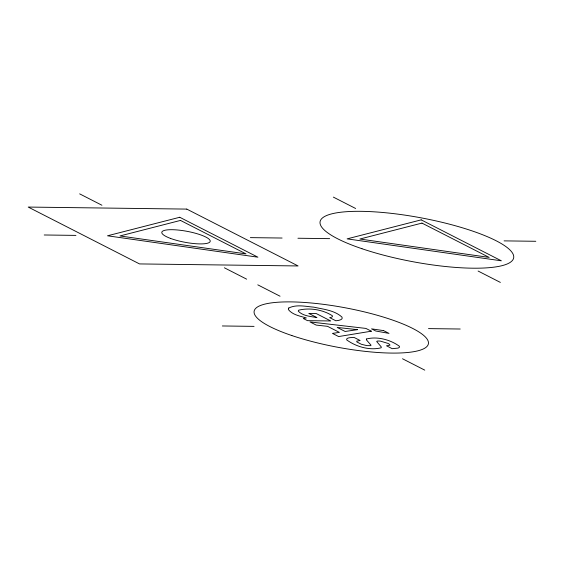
<?xml version="1.0" encoding="UTF-8"?>
<svg xmlns="http://www.w3.org/2000/svg" width="564" height="564" viewBox="0 0 564 564"><rect width="100%" height="100%" fill="white"/><g stroke="black" fill="none" stroke-linecap="round" stroke-linejoin="round"><path stroke-width="0.85" d="M44.218 234.984L75.936 235.392M250.367 237.627L282.085 238.036M297.94 238.241L329.651 238.642M504.082 240.877L535.8 241.286M222.343 325.964L254.061 326.373M428.492 328.608L460.21 329.016M333.373 197.118L355.637 208.49M478.103 271.037L500.367 282.409M79.658 193.861L101.922 205.24M224.38 267.787L246.644 279.159M257.783 284.841L280.047 296.213M402.506 358.76L424.77 370.139M366.417 339.02L366.396 339.845L371.049 345.231L370.541 345.661L366.748 345.612L361.334 344.259L356.941 341.981L356.688 341.164L360.121 340.515L354.178 337.491L350.526 337.617A16.236 3.68 10.6 0 0 346.797 339.965C356.152 346.782 369.871 350.723 381.179 347.776L381.292 346.959L376.717 341.565A4.484 1.015 10.6 0 1 380.658 341.185L388.152 343.462L389.696 344.47L389.907 345.203L386.502 345.781L392.177 348.679L398.106 348.101L399.375 347.339L399.46 346.31C390.563 339.718 377.154 336.123 366.417 339.02M288.775 308.014L288.352 309.537C292.575 314.909 300.062 316.073 306.322 317.941L303.319 318.512L307.514 320.662L330.73 320.958L316.164 313.513L308.783 313.422L316.933 317.581C310.574 316.432 302.924 316.023 298.25 311.138L298.567 310.214C309.502 307.458 322.735 309.615 332.274 315.678A13.487 3.06 10.6 0 1 331.033 317.37L329.665 317.624L335.841 320.775A26.346 5.971 10.6 0 0 342.129 318.477L342.038 317.172C334.572 310.228 323.391 309.319 313.831 307.154C305.646 306.492 296.46 304.172 288.775 308.014M179.733 217.267L107.491 235.794L257.889 257.184L179.733 217.267M180.494 220.425L119.935 235.956L245.996 253.885L180.494 220.425M421.195 219.861L347.1 238.868L501.347 260.801L421.195 219.861M421.971 223.097L359.86 239.03L489.157 257.417L421.971 223.097M371.338 331.195L338.64 336.56L332.471 333.402L339.387 332.386L327.529 326.33L316.171 325.083L310.003 321.931L365.909 328.424L371.338 331.195M357.364 329.665L345.133 331.477L337.23 327.444L357.364 329.665M186.776 209.096L28.2 207.066L139.527 263.924L298.102 265.954L186.776 209.096M383.598 330.617L371.57 328.861L375.765 331.012L389.005 333.394L383.598 330.617M291.856 335.552A88.626 20.085 10.6 0 0 428.196 344.505A88.626 20.085 10.6 0 0 303.777 302.41A88.626 20.085 10.6 0 0 291.856 335.552M170.462 238.396A24.619 5.577 10.6 0 0 209.857 242.012A24.619 5.577 10.6 0 0 177.695 230.006A24.619 5.577 10.6 0 0 170.462 238.396M361.961 248.717A98.467 22.32 10.6 0 0 513.444 258.664A98.467 22.32 10.6 0 0 375.208 211.895A98.467 22.32 10.6 0 0 361.961 248.717"/></g></svg>
